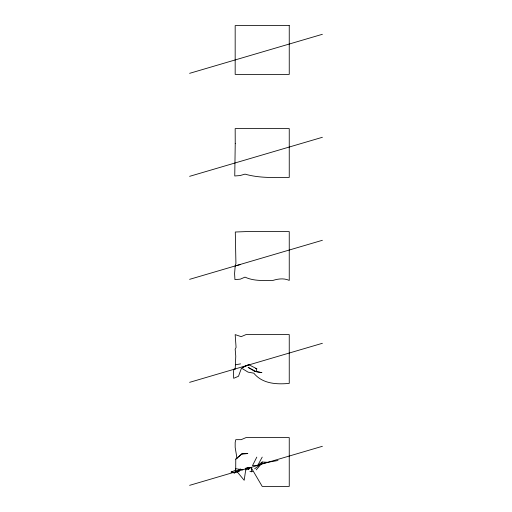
<?xml version="1.0" encoding="UTF-8"?>
<svg xmlns="http://www.w3.org/2000/svg" width="512" height="512" viewBox="0 0 512 512"><rect width="100%" height="100%" fill="white"/><g stroke="black" fill="none" stroke-linecap="round" stroke-linejoin="round"><path stroke-width="0.77" d="M241.178 454.285L247.795 453.51L242.387 453.517L235.77 459.155L235.712 468.71L235.258 472.045L234.118 473.05L232.25 471.578L230.995 472.192L235.789 470.112L244.186 480.275L245.984 468L248.294 467.987M235.213 368.902L235.77 356.154L235.174 349.242L236.077 347.443L235.174 334.605L241.184 336.659L245.984 334.605L289.248 334.605L289.248 383.398C276.57 384.563 262.49 383.872 253.792 373.165L248.09 372.154L241.485 368.096L238.483 376.275L233.677 378.323L233.421 372.557L233.85 369.152L235.315 368.96M249.926 471.373L251.392 471.763L251.526 467.328L257.779 465.312L262.208 462.003L267.706 462.31L277.99 460.512M235.206 265.875L234.586 273.53L234.931 279.584L240.218 279.174L245.024 277.133C253.843 281.222 263.578 280.531 273.024 280.397C278.323 278.746 284.032 278.048 289.248 280.397L289.248 231.603L245.984 231.603L235.296 232.013L235.923 263.437L235.206 265.875L240.237 264.602M248.762 364.698L242.72 367.405L248.762 364.698L256.8 368.762L256.211 371.635L254.707 371.392L248.109 367.36L256.211 371.635L261.914 372.627L254.707 371.392M262.208 462.003L261.318 463.846L256.243 469.869M256.8 457.12L252.474 465.67L257.779 465.312L262.208 457.12M248.25 469.683L249.83 468.179M254.637 468.832L261.318 463.846L267.706 462.31M235.77 459.155L242.387 453.517M240.416 468.909L235.258 472.045L239.578 470.976M246.202 469.894L251.526 467.328L247.078 467.968M251.392 471.763L252.781 471.219M234.118 473.05L238.925 471.296M189.613 73.338L322.387 34.291M189.613 176.339L322.387 137.286M189.613 279.341L322.387 240.288M189.613 382.342L322.387 343.29M189.613 485.344L250.246 467.514M256.384 465.709L322.387 446.291M235.443 364.794L240.582 363.878M255.386 368.538L256.8 368.762M235.712 468.71L242.893 469.869M251.782 468.659L262.208 486.4L289.248 486.4L289.248 437.606L245.984 437.606L241.184 439.661L235.776 439.661L235.174 442.483L235.174 447.366L236.979 458.381M235.232 143.443L234.752 175.974L240.038 175.565L245.024 174.131C259.418 178.259 274.445 177.542 289.248 177.395L289.248 128.602L235.174 128.602L235.232 143.443M289.248 25.6L235.174 25.6L235.174 74.394L289.248 74.394L289.248 25.6"/></g></svg>
